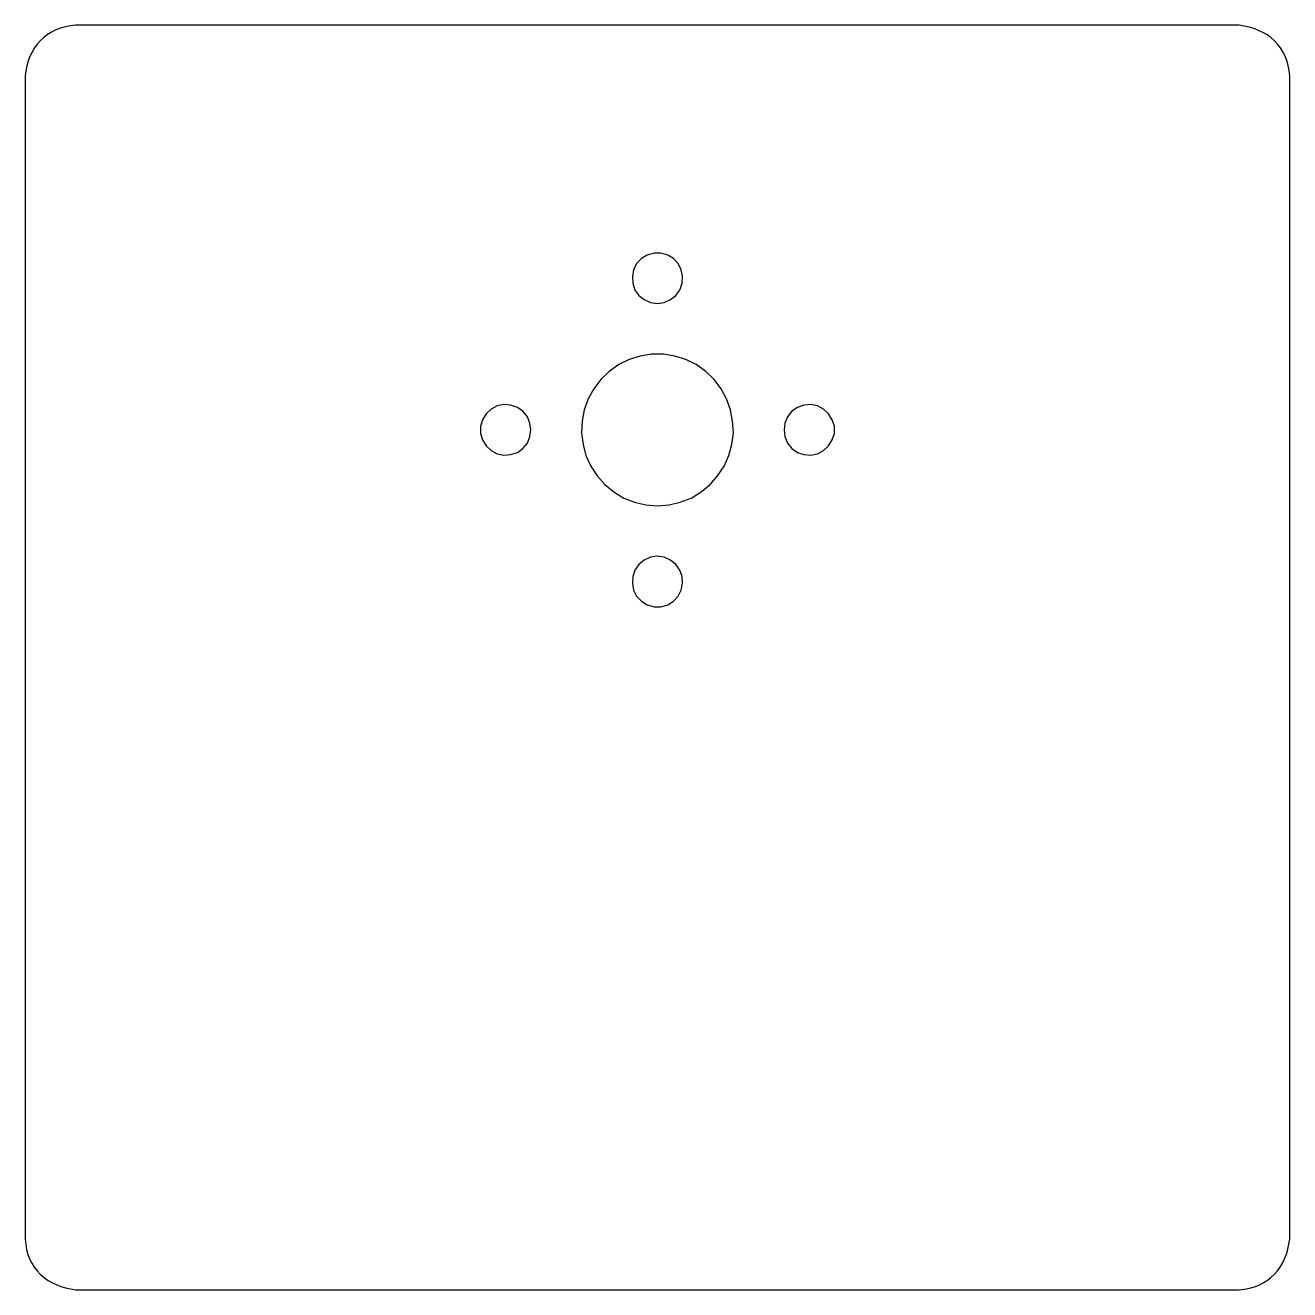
# Model space of a CAD drawing. Extents: x 0 to 250, y 0 to 250.
import ezdxf

# ---------------------------------------------------------------- set-up
doc = ezdxf.new("R2010")
doc.units = 0
doc.layers.add('Layer_1', color=7, linetype='CONTINUOUS')

msp = doc.modelspace()

# ---------------------------------------------------------------- linework, layer by layer
at = {"layer": 'Layer_1', "color": 7}
for points in [[(239.98024, 249.999996), (9.949193, 249.999996)], [(0, 239.983056), (0, 10.016962)], [(250, 10.016962), (250, 239.983056)], [(9.949193, -0.000004), (239.98024, -0.000004)]]:
    msp.add_lwpolyline(points, dxfattribs=at)
for points in [[(124.964719, 194.977418), (126.305395, 195.189058), (127.575511, 195.753378), (128.633934, 196.59988), (129.410111, 197.658018), (129.904038, 198.998296), (129.974599, 200.338601), (129.69235, 201.678896), (129.057299, 202.878099), (128.139989, 203.865677), (127.011012, 204.571099), (125.670334, 204.92382), (124.329664, 204.92382), (122.988988, 204.571099), (121.860003, 203.865677), (120.872136, 202.878099), (120.237086, 201.678896), (120.025403, 200.338601), (120.095962, 198.998296), (120.519328, 197.658018), (121.295504, 196.59988), (122.353927, 195.753378), (123.624044, 195.189058)], [(124.964709, 154.980239), (127.293248, 155.191879), (129.480659, 155.685661), (131.668076, 156.532158), (133.643799, 157.731377), (135.407845, 159.212758), (136.889638, 160.905758), (138.159749, 162.810377), (139.077049, 164.926641), (139.712107, 167.113417), (139.994349, 169.441301), (139.853228, 171.698641), (139.429858, 173.955976), (138.653681, 176.142778), (137.595258, 178.117941), (136.184018, 179.952038), (134.561104, 181.5745), (132.65594, 182.914778), (130.60965, 183.902378), (128.422241, 184.607799), (126.164266, 184.960499), (123.835734, 184.960499), (121.577761, 184.607799), (119.390345, 183.902378), (117.344058, 182.914778), (115.438888, 181.5745), (113.815971, 179.952038), (112.404742, 178.117941), (111.275754, 176.142778), (110.499578, 173.955976), (110.076208, 171.698641), (110.005648, 169.441301), (110.28789, 167.113417), (110.852384, 164.926641), (111.840248, 162.810377), (113.039792, 160.905758), (114.59215, 159.212758), (116.356196, 157.731377), (118.331922, 156.532158), (120.448774, 155.685661), (122.706749, 155.191879)], [(99.985899, 170.0058), (99.774211, 171.346099), (99.280276, 172.615861), (98.362979, 173.673978), (97.304553, 174.449937), (95.963878, 174.873181), (94.623207, 175.014177), (93.282532, 174.73202), (92.082985, 174.097136), (91.095124, 173.180096), (90.389512, 171.980898), (90.036698, 170.711137), (90.036698, 169.30032), (90.389512, 168.030558), (91.095124, 166.831339), (92.082985, 165.914299), (93.282532, 165.279421), (94.623207, 164.997258), (95.963878, 165.13826), (97.304553, 165.561498), (98.362979, 166.337479), (99.280276, 167.3956), (99.774211, 168.665341)], [(150.014115, 170.005641), (150.155235, 168.665341), (150.719727, 167.3956), (151.566465, 166.337479), (152.69545, 165.561498), (153.965561, 165.13826), (155.306231, 164.997258), (156.646906, 165.279421), (157.846451, 165.914299), (158.834317, 166.831339), (159.539929, 168.030558), (159.963302, 169.30032), (159.963302, 170.711137), (159.539929, 171.980898), (158.834317, 173.180096), (157.846451, 174.097136), (156.646906, 174.73202), (155.306231, 175.014177), (153.965561, 174.873181), (152.69545, 174.449937), (151.566465, 173.673978), (150.719727, 172.615861), (150.155235, 171.346099)], [(124.964709, 145.033858), (123.624044, 144.822239), (122.353927, 144.257899), (121.295504, 143.411396), (120.519328, 142.282737), (120.095963, 141.01298), (120.025403, 139.67268), (120.237086, 138.332397), (120.872136, 137.133178), (121.860003, 136.145599), (122.988988, 135.440178), (124.329664, 135.01694), (125.670334, 135.01694), (127.011012, 135.440178), (128.139989, 136.145599), (129.057299, 137.133178), (129.69235, 138.332397), (129.974599, 139.67268), (129.904038, 141.01298), (129.410111, 142.282737), (128.633934, 143.411396), (127.575511, 144.257899), (126.305395, 144.822239)]]:
    msp.add_lwpolyline(points, close=True, dxfattribs=at)
for points in [[(9.949193, 249.999996), (4.236162, 249.668838), (0.399344, 245.572236), (0, 239.983056)], [(250, 239.983056), (249.696719, 245.811573), (245.565041, 249.401794), (239.98024, 249.999996)], [(0, 10.016962), (0.148414, 4.199727), (4.449176, 0.610919), (9.949193, -0.000004)], [(239.98024, -0.000004), (245.82116, 0.302732), (249.3791, 4.43055), (250, 10.016962)]]:
    msp.add_open_spline(points, degree=3, dxfattribs=at)

doc.saveas('drawing.dxf')
